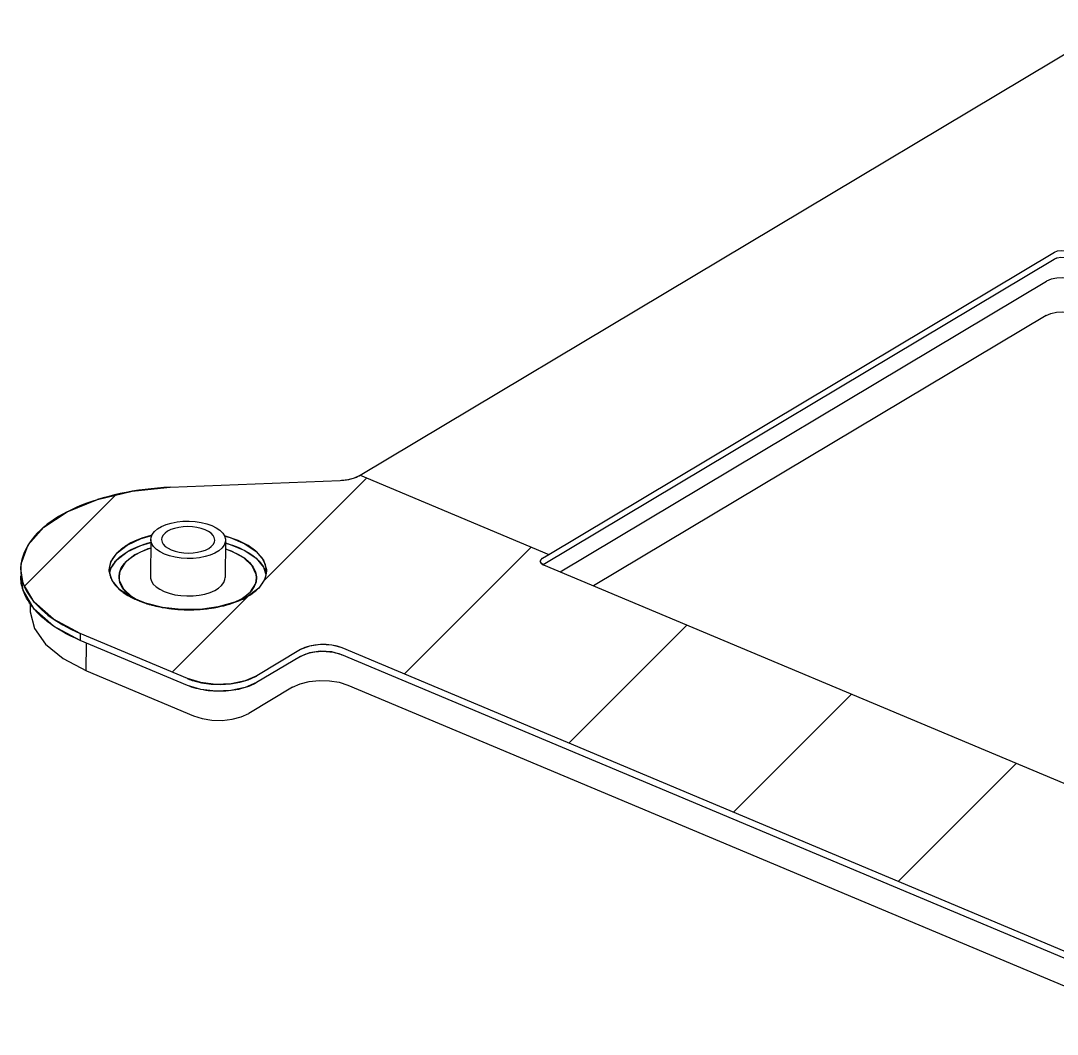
# Model space of a CAD drawing. Header units: millimetres. Extents: x 0 to 841, y 0 to 594.
# Drawn here: x 556.31 to 582.67, y 148.86 to 174.66 of the extents above; entities that cross this region are included whole.
import ezdxf

# ---------------------------------------------------------------- set-up
doc = ezdxf.new("R2010")
doc.units = ezdxf.units.MM
doc.header["$LTSCALE"] = 46.255
doc.layers.add('ASSEM_MEM', color=7, linetype='CONTINUOUS')

msp = doc.modelspace()

# ---------------------------------------------------------------- linework, layer by layer
at = {"layer": 'ASSEM_MEM', "color": 7, "linetype": 'CONTINUOUS'}
for p, q in [((564.941, 163.091), (584.279, 174.658)), ((569.738, 161.074), (582.6, 168.767)), ((569.596, 160.817), (582.598, 168.594)), ((570.033, 160.629), (582.4, 168.026)), ((582.392, 167.16), (570.879, 160.273)), ((560.114, 162.785), (564.436, 162.96)), ((562.508, 160.425), (565.105, 163.021)), ((564.94, 163.091), (569.738, 161.074)), ((556.401, 160.264), (558.737, 162.6)), ((558.263, 162.472), (558.255, 162.469)), ((557.499, 162.163), (557.49, 162.159)), ((556.9, 161.773), (556.893, 161.767)), ((559.02, 161.316), (559.37, 161.48)), ((559.37, 161.48), (559.644, 161.556)), ((559.619, 161.456), (559.61, 160.504)), ((561.516, 161.54), (561.496, 161.546)), ((561.519, 161.439), (561.51, 160.486)), ((561.534, 161.535), (561.516, 161.54)), ((561.547, 161.532), (561.534, 161.535)), ((556.5, 161.322), (556.496, 161.315)), ((558.76, 161.115), (559.02, 161.316)), ((561.517, 161.219), (561.671, 161.163)), ((561.675, 161.162), (561.517, 161.212)), ((561.986, 160.992), (561.675, 161.162)), ((566.062, 158.032), (569.292, 161.262)), ((556.321, 160.836), (556.319, 160.817)), ((562.2, 160.789), (561.986, 160.992)), ((569.615, 160.804), (569.554, 160.843)), ((569.582, 160.981), (569.738, 161.074)), ((556.312, 160.718), (556.312, 160.708)), ((556.312, 160.708), (556.312, 160.698)), ((556.373, 160.338), (556.312, 160.707)), ((558.563, 160.648), (558.562, 160.687)), ((558.562, 160.672), (558.562, 160.661)), ((558.562, 160.661), (558.563, 160.654)), ((558.563, 160.654), (558.563, 160.646)), ((558.637, 160.409), (558.563, 160.648)), ((558.578, 160.599), (558.603, 160.714)), ((562.302, 160.566), (562.2, 160.789)), ((562.31, 160.479), (562.302, 160.566)), ((562.562, 160.649), (562.519, 160.449)), ((562.561, 160.634), (562.562, 160.647)), ((589.309, 152.527), (569.615, 160.804)), ((558.824, 160.185), (558.637, 160.409)), ((562.519, 160.449), (562.363, 160.221)), ((556.373, 160.161), (556.37, 160.168)), ((559.111, 159.99), (558.824, 160.185)), ((561.913, 159.931), (562.152, 160.12)), ((562.056, 160.031), (561.916, 159.933)), ((562.17, 160.141), (562.056, 160.031)), ((562.363, 160.221), (562.103, 160.02)), ((556.554, 159.854), (556.552, 159.666)), ((559.483, 159.833), (559.111, 159.99)), ((559.32, 159.893), (559.343, 159.884)), ((560.162, 158.079), (562.103, 160.02)), ((562.103, 160.02), (561.754, 159.857)), ((556.654, 159.685), (556.65, 159.689)), ((559.905, 159.728), (559.919, 159.725)), ((561.141, 159.707), (561.161, 159.71)), ((561.161, 159.71), (561.187, 159.714)), ((561.187, 159.714), (561.212, 159.718)), ((557.824, 159.062), (557.146, 159.427)), ((570.249, 156.272), (573.252, 159.276)), ((557.824, 159.062), (557.822, 158.888)), ((560.552, 157.915), (557.824, 159.062)), ((560.55, 157.742), (557.822, 158.888)), ((557.974, 158.117), (557.981, 158.822)), ((563.425, 158.48), (562.31, 157.813)), ((563.427, 158.653), (562.312, 157.986)), ((586.063, 149.452), (564.481, 158.523)), ((586.064, 149.625), (564.483, 158.696)), ((557.979, 158.115), (560.707, 156.969)), ((560.889, 157.813), (560.552, 157.915)), ((560.552, 157.915), (560.562, 157.911)), ((560.562, 157.911), (560.572, 157.907)), ((560.572, 157.907), (560.585, 157.902)), ((563.224, 157.695), (562.11, 157.028)), ((564.632, 157.752), (585.777, 148.865)), ((561.757, 157.625), (561.765, 157.633)), ((574.436, 154.513), (577.439, 157.516)), ((578.623, 152.753), (581.626, 155.756))]:
    msp.add_line(p, q, dxfattribs=at)
for points in [[(582.6, 168.767), (582.676, 168.798), (582.769, 168.811), (582.866, 168.805), (582.952, 168.782)], [(582.598, 168.594), (582.674, 168.624), (582.767, 168.638), (582.864, 168.632), (582.95, 168.608)], [(582.598, 168.594), (582.609, 168.6), (582.62, 168.606), (582.633, 168.611), (582.645, 168.616), (582.659, 168.62), (582.674, 168.624)], [(583.104, 168.054), (582.968, 168.095), (582.816, 168.113), (582.661, 168.107), (582.517, 168.077), (582.4, 168.026)], [(582.392, 167.16), (582.509, 167.211), (582.653, 167.241), (582.808, 167.247), (582.96, 167.229), (583.096, 167.188)], [(564.436, 162.96), (564.626, 162.981), (564.798, 163.026), (564.941, 163.091)], [(564.436, 162.96), (564.467, 162.962), (564.498, 162.964), (564.532, 162.967), (564.562, 162.971), (564.595, 162.976), (564.626, 162.981)], [(564.626, 162.981), (564.655, 162.986), (564.683, 162.993), (564.714, 163), (564.741, 163.008), (564.77, 163.016), (564.798, 163.025)], [(564.798, 163.025), (564.823, 163.035), (564.847, 163.044), (564.873, 163.055), (564.895, 163.066), (564.919, 163.078), (564.94, 163.091)], [(556.312, 160.707), (556.32, 160.833), (556.498, 161.319), (556.897, 161.77), (557.494, 162.161), (558.259, 162.47), (559.148, 162.682), (560.114, 162.785)], [(559.146, 162.682), (558.993, 162.654), (558.843, 162.624), (558.695, 162.59), (558.55, 162.554), (558.407, 162.515), (558.263, 162.472)], [(560.114, 162.785), (559.952, 162.776), (559.791, 162.764), (559.631, 162.748), (559.473, 162.73), (559.316, 162.709), (559.146, 162.682)], [(558.255, 162.469), (558.12, 162.425), (557.988, 162.377), (557.86, 162.328), (557.736, 162.275), (557.616, 162.221), (557.499, 162.163)], [(557.49, 162.159), (557.38, 162.099), (557.274, 162.038), (557.173, 161.974), (557.077, 161.909), (556.986, 161.842), (556.9, 161.773)], [(559.619, 161.456), (559.625, 161.507), (559.655, 161.584), (559.71, 161.657), (559.789, 161.724), (559.889, 161.784), (560.006, 161.834), (560.14, 161.874), (560.285, 161.903), (560.437, 161.919), (560.594, 161.922), (560.749, 161.913), (560.9, 161.89), (561.043, 161.856), (561.172, 161.81)], [(556.893, 161.767), (556.814, 161.696), (556.74, 161.624), (556.671, 161.55), (556.608, 161.475), (556.551, 161.399), (556.5, 161.322)], [(560.998, 161.705), (560.901, 161.739), (560.793, 161.764), (560.679, 161.78), (560.563, 161.785), (560.445, 161.78), (560.332, 161.765), (560.225, 161.74), (560.129, 161.707), (560.047, 161.665), (559.981, 161.617), (559.932, 161.564), (559.903, 161.507), (559.894, 161.454)], [(561.244, 161.441), (561.233, 161.505), (561.201, 161.561), (561.151, 161.615), (561.082, 161.663), (560.998, 161.705)], [(561.172, 161.81), (561.285, 161.755), (561.378, 161.691), (561.449, 161.62), (561.496, 161.546), (561.517, 161.467), (561.519, 161.439)], [(559.019, 161.143), (559.368, 161.306), (559.618, 161.376)], [(559.647, 161.564), (559.531, 161.532), (559.42, 161.497), (559.308, 161.456), (559.208, 161.414), (559.113, 161.368), (559.02, 161.316)], [(559.366, 161.306), (559.406, 161.32), (559.446, 161.333), (559.487, 161.346), (559.528, 161.359), (559.57, 161.371), (559.618, 161.384)], [(559.966, 161.085), (559.853, 161.14), (559.76, 161.204), (559.689, 161.274), (559.642, 161.349), (559.62, 161.428), (559.619, 161.456)], [(559.894, 161.454), (559.905, 161.39), (559.937, 161.334), (559.987, 161.28), (560.056, 161.232), (560.14, 161.19)], [(561.519, 161.439), (561.513, 161.388), (561.483, 161.311), (561.428, 161.238), (561.349, 161.171), (561.249, 161.111), (561.131, 161.061), (560.998, 161.021), (560.853, 160.992), (560.7, 160.976), (560.544, 160.973), (560.389, 160.982), (560.238, 161.004), (560.095, 161.039), (559.966, 161.085)], [(560.14, 161.19), (560.237, 161.156), (560.344, 161.131), (560.458, 161.115), (560.575, 161.11), (560.693, 161.115), (560.806, 161.13), (560.913, 161.155), (561.009, 161.188), (561.091, 161.23), (561.157, 161.278), (561.206, 161.331), (561.235, 161.387), (561.244, 161.441)], [(561.498, 161.538), (561.641, 161.503), (562.012, 161.347), (562.3, 161.151), (562.486, 160.927), (562.56, 160.689), (562.562, 160.649)], [(561.518, 161.36), (561.639, 161.33), (562.011, 161.173), (562.298, 160.978), (562.484, 160.754), (562.544, 160.564)], [(561.523, 161.365), (561.541, 161.36), (561.559, 161.354), (561.577, 161.349), (561.595, 161.343), (561.613, 161.338), (561.636, 161.331)], [(562.562, 160.647), (562.534, 160.821), (562.443, 160.994), (562.293, 161.156), (562.093, 161.301), (561.842, 161.428), (561.547, 161.532)], [(556.496, 161.315), (556.455, 161.244), (556.42, 161.173), (556.389, 161.1), (556.361, 161.02), (556.341, 160.947), (556.325, 160.866)], [(558.873, 161.215), (558.779, 161.134), (558.702, 161.049), (558.639, 160.957), (558.596, 160.865), (558.569, 160.769), (558.562, 160.672)], [(558.562, 160.687), (558.605, 160.888), (558.76, 161.115)], [(558.603, 160.714), (558.758, 160.942), (559.019, 161.143)], [(558.757, 160.941), (558.792, 160.975), (558.833, 161.011), (558.873, 161.043), (558.919, 161.078), (558.964, 161.109), (559.019, 161.143)], [(558.81, 160.511), (558.822, 160.609), (558.869, 160.731), (558.95, 160.849), (559.064, 160.959), (559.208, 161.06), (559.38, 161.149), (559.576, 161.225), (559.617, 161.237)], [(558.968, 161.284), (558.956, 161.275), (558.939, 161.264), (558.923, 161.253), (558.907, 161.241), (558.892, 161.23), (558.873, 161.215)], [(559.02, 161.316), (559.016, 161.313), (559.007, 161.308), (558.998, 161.303), (558.989, 161.297), (558.981, 161.292), (558.968, 161.284)], [(559.019, 161.143), (559.069, 161.172), (559.121, 161.199), (559.18, 161.229), (559.237, 161.254), (559.301, 161.281), (559.366, 161.306)], [(559.617, 161.234), (559.546, 161.215), (559.211, 161.062)], [(561.636, 161.331), (561.7, 161.309), (561.768, 161.284), (561.828, 161.26), (561.892, 161.232), (561.948, 161.205), (562.008, 161.175)], [(561.671, 161.163), (561.853, 161.076), (562.007, 160.977), (562.133, 160.868), (562.226, 160.752), (562.285, 160.63), (562.309, 160.505), (562.31, 160.479)], [(562.008, 161.175), (562.06, 161.146), (562.114, 161.114), (562.162, 161.083), (562.21, 161.048), (562.252, 161.016), (562.297, 160.978)], [(556.325, 160.866), (556.324, 160.859), (556.323, 160.852), (556.322, 160.844), (556.321, 160.836)], [(558.602, 160.712), (558.619, 160.75), (558.641, 160.79), (558.664, 160.826), (558.693, 160.866), (558.721, 160.901), (558.757, 160.941)], [(559.211, 161.062), (558.969, 160.87), (558.835, 160.652), (558.81, 160.511)], [(562.297, 160.978), (562.334, 160.945), (562.371, 160.907), (562.402, 160.871), (562.433, 160.832), (562.459, 160.796), (562.484, 160.755)], [(569.525, 160.902), (569.536, 160.938), (569.582, 160.981)], [(569.567, 160.971), (569.554, 160.96), (569.544, 160.949), (569.536, 160.938), (569.53, 160.926), (569.526, 160.914), (569.525, 160.902)], [(569.554, 160.843), (569.526, 160.89), (569.525, 160.902)], [(569.525, 160.902), (569.525, 160.9), (569.525, 160.898), (569.525, 160.896), (569.525, 160.894), (569.525, 160.892), (569.526, 160.889)], [(569.526, 160.889), (569.526, 160.887), (569.527, 160.885), (569.527, 160.883), (569.528, 160.88), (569.529, 160.878), (569.53, 160.875)], [(569.53, 160.875), (569.533, 160.87), (569.536, 160.864), (569.54, 160.859), (569.544, 160.853), (569.548, 160.848), (569.554, 160.843)], [(569.554, 160.843), (569.559, 160.838), (569.565, 160.833), (569.571, 160.828), (569.578, 160.824), (569.585, 160.819), (569.593, 160.815)], [(569.582, 160.981), (569.58, 160.979), (569.577, 160.978), (569.574, 160.976), (569.572, 160.974), (569.57, 160.973), (569.567, 160.971)], [(556.319, 160.817), (556.317, 160.802), (556.316, 160.788), (556.314, 160.773), (556.314, 160.758), (556.313, 160.736), (556.312, 160.718)], [(556.312, 160.698), (556.312, 160.691), (556.312, 160.676), (556.312, 160.661), (556.313, 160.646), (556.314, 160.631), (556.315, 160.614)], [(556.315, 160.614), (556.317, 160.592), (556.32, 160.562), (556.325, 160.533), (556.33, 160.503), (556.334, 160.481), (556.342, 160.446)], [(558.563, 160.646), (558.564, 160.636), (558.565, 160.625), (558.567, 160.611), (558.568, 160.601), (558.57, 160.59), (558.573, 160.575)], [(558.572, 160.618), (558.573, 160.621), (558.574, 160.628), (558.576, 160.635), (558.578, 160.642), (558.579, 160.646), (558.581, 160.654)], [(558.573, 160.575), (558.574, 160.572), (558.576, 160.565), (558.577, 160.558), (558.579, 160.551), (558.581, 160.544), (558.583, 160.535)], [(558.581, 160.654), (558.584, 160.661), (558.587, 160.672), (558.59, 160.682), (558.594, 160.692), (558.598, 160.702), (558.602, 160.712)], [(562.484, 160.755), (562.495, 160.734), (562.505, 160.714), (562.515, 160.693), (562.523, 160.673), (562.531, 160.652), (562.538, 160.628)], [(562.538, 160.628), (562.539, 160.624), (562.541, 160.617), (562.543, 160.61), (562.545, 160.603), (562.547, 160.597), (562.549, 160.588)], [(562.55, 160.545), (562.553, 160.559), (562.555, 160.573), (562.557, 160.587), (562.559, 160.601), (562.56, 160.618), (562.561, 160.634)], [(569.593, 160.815), (569.596, 160.813), (569.6, 160.812), (569.603, 160.81), (569.607, 160.808), (569.611, 160.806), (569.615, 160.804)], [(556.652, 159.687), (556.371, 160.165), (556.31, 160.534)], [(556.314, 160.441), (556.312, 160.456), (556.312, 160.471), (556.311, 160.485), (556.311, 160.5), (556.31, 160.515), (556.31, 160.532)], [(556.37, 160.168), (556.356, 160.212), (556.344, 160.256), (556.334, 160.301), (556.325, 160.345), (556.319, 160.389), (556.314, 160.441)], [(556.342, 160.446), (556.374, 160.336), (556.417, 160.226), (556.472, 160.118), (556.538, 160.011), (556.616, 159.907), (556.708, 159.799)], [(557.146, 159.427), (556.653, 159.861), (556.373, 160.338)], [(558.583, 160.535), (558.59, 160.515), (558.597, 160.494), (558.606, 160.473), (558.615, 160.453), (558.625, 160.432), (558.638, 160.408)], [(558.638, 160.408), (558.66, 160.372), (558.688, 160.332), (558.716, 160.296), (558.75, 160.257), (558.784, 160.223), (558.825, 160.185)], [(558.835, 160.36), (558.811, 160.484), (558.81, 160.511)], [(558.81, 160.511), (558.818, 160.424), (558.92, 160.201), (559.134, 159.998), (559.275, 159.921)], [(558.987, 160.122), (558.894, 160.238), (558.835, 160.36)], [(559.61, 160.504), (559.612, 160.475), (559.633, 160.397), (559.68, 160.323), (559.751, 160.252), (559.844, 160.188), (559.957, 160.132)], [(559.957, 160.132), (560.086, 160.087), (560.228, 160.052), (560.379, 160.03), (560.534, 160.02), (560.692, 160.024), (560.846, 160.04), (560.991, 160.069), (561.125, 160.109), (561.243, 160.16), (561.342, 160.22), (561.42, 160.287), (561.475, 160.36), (561.504, 160.436), (561.51, 160.486)], [(562.152, 160.12), (562.286, 160.337), (562.31, 160.479)], [(562.31, 160.479), (562.298, 160.381), (562.251, 160.259), (562.17, 160.141)], [(562.364, 160.222), (562.396, 160.257), (562.428, 160.296), (562.454, 160.332), (562.48, 160.371), (562.5, 160.408), (562.52, 160.451)], [(562.52, 160.451), (562.522, 160.457), (562.526, 160.468), (562.53, 160.478), (562.534, 160.488), (562.537, 160.499), (562.54, 160.509)], [(562.54, 160.509), (562.541, 160.512), (562.543, 160.519), (562.545, 160.526), (562.547, 160.533), (562.548, 160.536), (562.55, 160.545)], [(556.577, 159.782), (556.537, 159.838), (556.496, 159.902), (556.459, 159.966), (556.426, 160.031), (556.397, 160.096), (556.373, 160.161)], [(558.825, 160.185), (558.853, 160.16), (558.886, 160.133), (558.918, 160.11), (558.954, 160.084), (558.992, 160.059), (559.032, 160.035)], [(559.222, 159.943), (559.113, 160.013), (558.987, 160.122)], [(559.032, 160.035), (559.041, 160.029), (559.055, 160.021), (559.068, 160.013), (559.082, 160.005), (559.097, 159.998), (559.113, 159.988)], [(562.103, 160.02), (562.151, 160.05), (562.2, 160.083), (562.243, 160.115), (562.287, 160.15), (562.325, 160.184), (562.364, 160.222)], [(556.65, 159.689), (556.639, 159.703), (556.627, 159.717), (556.616, 159.731), (556.605, 159.745), (556.589, 159.765), (556.577, 159.782)], [(556.708, 159.799), (556.843, 159.666), (557.003, 159.531), (557.183, 159.402), (557.381, 159.281), (557.585, 159.172), (557.824, 159.062)], [(559.113, 159.988), (559.143, 159.973), (559.177, 159.956), (559.213, 159.939), (559.244, 159.925), (559.281, 159.909), (559.32, 159.893)], [(559.343, 159.884), (559.365, 159.875), (559.387, 159.867), (559.41, 159.858), (559.433, 159.85), (559.456, 159.842), (559.486, 159.833)], [(561.754, 159.857), (561.335, 159.74), (560.871, 159.678), (560.389, 159.673), (559.917, 159.726), (559.483, 159.833)], [(559.486, 159.833), (559.503, 159.827), (559.521, 159.821), (559.539, 159.816), (559.557, 159.81), (559.575, 159.805), (559.599, 159.798)], [(559.599, 159.798), (559.642, 159.786), (559.692, 159.773), (559.743, 159.761), (559.794, 159.75), (559.846, 159.739), (559.905, 159.728)], [(561.338, 159.741), (561.408, 159.756), (561.477, 159.772), (561.551, 159.792), (561.617, 159.811), (561.687, 159.833), (561.754, 159.857)], [(561.754, 159.857), (561.804, 159.876), (561.858, 159.898), (561.905, 159.918), (561.956, 159.941), (562.001, 159.963), (562.049, 159.989)], [(562.049, 159.989), (562.053, 159.991), (562.062, 159.997), (562.072, 160.002), (562.081, 160.007), (562.09, 160.012), (562.103, 160.02)], [(556.552, 159.666), (556.553, 159.613), (556.661, 159.193), (556.943, 158.792), (557.387, 158.428), (557.979, 158.115)], [(557.822, 158.888), (557.144, 159.254), (556.652, 159.687)], [(556.707, 159.626), (556.7, 159.632), (556.694, 159.639), (556.682, 159.653), (556.676, 159.66), (556.664, 159.673), (556.654, 159.685)], [(557.146, 159.253), (557.068, 159.308), (556.986, 159.37), (556.908, 159.434), (556.841, 159.492), (556.772, 159.558), (556.707, 159.626)], [(559.919, 159.725), (559.992, 159.713), (560.073, 159.702), (560.148, 159.692), (560.23, 159.684), (560.306, 159.678), (560.39, 159.673)], [(560.39, 159.673), (560.466, 159.67), (560.55, 159.668), (560.627, 159.668), (560.711, 159.67), (560.787, 159.673), (560.874, 159.678)], [(560.874, 159.678), (560.915, 159.681), (560.963, 159.685), (561.004, 159.69), (561.051, 159.695), (561.092, 159.7), (561.141, 159.707)], [(561.212, 159.718), (561.232, 159.721), (561.252, 159.725), (561.271, 159.728), (561.291, 159.732), (561.317, 159.737), (561.338, 159.741)], [(557.822, 158.888), (557.7, 158.943), (557.581, 159), (557.467, 159.059), (557.357, 159.12), (557.252, 159.183), (557.146, 159.253)], [(564.483, 158.696), (564.225, 158.767), (563.934, 158.784), (563.654, 158.744), (563.427, 158.653)], [(564.483, 158.696), (564.361, 158.738), (564.226, 158.767), (564.083, 158.783), (563.934, 158.784), (563.79, 158.771), (563.655, 158.744), (563.533, 158.705), (563.427, 158.653)], [(564.481, 158.523), (564.223, 158.594), (563.932, 158.611), (563.652, 158.571), (563.425, 158.48)], [(563.425, 158.48), (563.456, 158.497), (563.491, 158.515), (563.529, 158.531), (563.568, 158.546), (563.608, 158.558), (563.652, 158.571)], [(563.652, 158.571), (563.695, 158.581), (563.741, 158.59), (563.788, 158.598), (563.836, 158.604), (563.882, 158.608), (563.933, 158.611)], [(563.933, 158.611), (563.98, 158.612), (564.03, 158.612), (564.079, 158.61), (564.126, 158.606), (564.175, 158.601), (564.224, 158.594)], [(564.224, 158.594), (564.268, 158.586), (564.314, 158.576), (564.359, 158.565), (564.4, 158.553), (564.441, 158.538), (564.481, 158.523)], [(560.688, 157.865), (560.91, 157.809), (561.15, 157.775), (561.403, 157.766), (561.648, 157.782), (561.886, 157.823), (562.099, 157.886), (562.285, 157.971)], [(562.312, 157.986), (562.019, 157.859), (561.66, 157.784), (561.27, 157.768), (560.889, 157.813)], [(562.285, 157.971), (562.288, 157.972), (562.293, 157.975), (562.296, 157.977), (562.302, 157.98), (562.305, 157.982), (562.312, 157.986)], [(562.31, 157.813), (562.017, 157.686), (561.658, 157.61), (561.269, 157.595), (560.887, 157.64), (560.55, 157.742)], [(560.888, 157.64), (560.828, 157.653), (560.769, 157.668), (560.712, 157.684), (560.656, 157.702), (560.603, 157.721), (560.55, 157.742)], [(560.585, 157.902), (560.599, 157.896), (560.616, 157.89), (560.634, 157.883), (560.652, 157.877), (560.667, 157.872), (560.688, 157.865)], [(562.018, 157.686), (561.962, 157.67), (561.904, 157.655), (561.845, 157.641), (561.784, 157.629), (561.722, 157.619), (561.659, 157.611)], [(562.31, 157.813), (562.27, 157.79), (562.225, 157.767), (562.177, 157.745), (562.127, 157.724), (562.075, 157.705), (562.018, 157.686)], [(563.222, 157.694), (563.416, 157.783), (563.647, 157.842), (563.901, 157.869), (564.161, 157.863), (564.41, 157.823), (564.632, 157.752)], [(561.27, 157.595), (561.209, 157.598), (561.144, 157.603), (561.08, 157.609), (561.016, 157.617), (560.953, 157.627), (560.888, 157.64)], [(561.659, 157.611), (561.595, 157.604), (561.531, 157.598), (561.466, 157.595), (561.4, 157.593), (561.335, 157.593), (561.27, 157.595)], [(560.707, 156.969), (560.924, 156.9), (561.173, 156.86), (561.433, 156.854), (561.687, 156.881), (561.918, 156.94), (562.112, 157.029)]]:
    msp.add_lwpolyline(points, dxfattribs=at)

doc.saveas('drawing.dxf')
